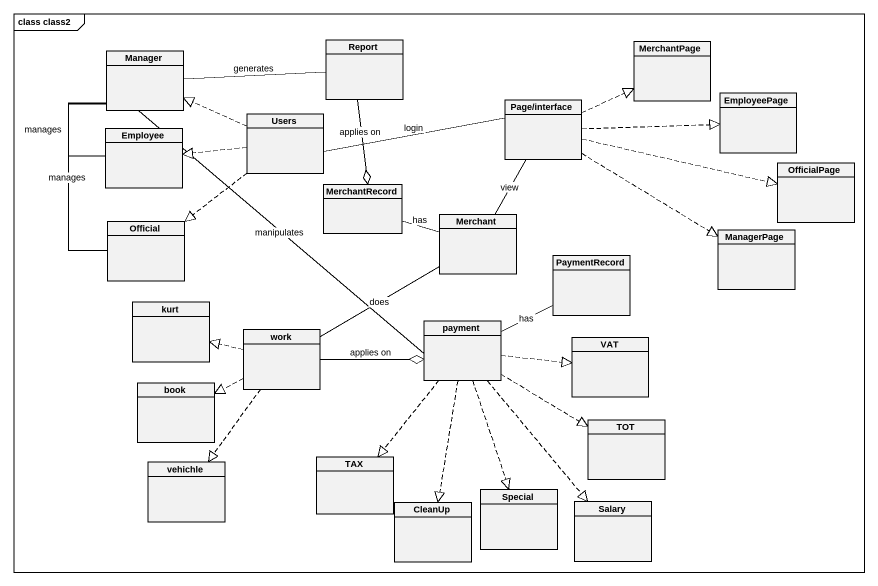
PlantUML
@startuml
mainframe class class2
hide circle
hide empty members
class Report
class MerchantPage
class Manager
class Users
class "Page/interface" as Page_interface
class EmployeePage
class Employee
class OfficialPage
class MerchantRecord
class Official
class Merchant
class ManagerPage
class PaymentRecord
class kurt
class work
class payment
class VAT
class book
class TOT
class vehichle
class TAX
class CleanUp
class Special
class Salary
Report --o MerchantRecord : applies on
Manager -right- Report : generates
Manager -- Employee : manages
Manager -- Official : manages
Manager -- payment : manipulates
Users .left.|> Manager
Users -right- Page_interface : login
Users .left.|> Employee
Users ..|> Official
Page_interface .right.|> MerchantPage
Page_interface .right.|> EmployeePage
Page_interface .right.|> OfficialPage
Page_interface ..|> ManagerPage
Merchant -up- Page_interface : view
Merchant -left- MerchantRecord : has
Merchant -left- work : does
work .left.|> kurt
work -right-o payment : applies on
work .left.|> book
work ..|> vehichle
payment -right- PaymentRecord : has
payment .right.|> VAT
payment ..|> TOT
payment ..|> TAX
payment ..|> CleanUp
payment ..|> Special
payment ..|> Salary
@enduml
